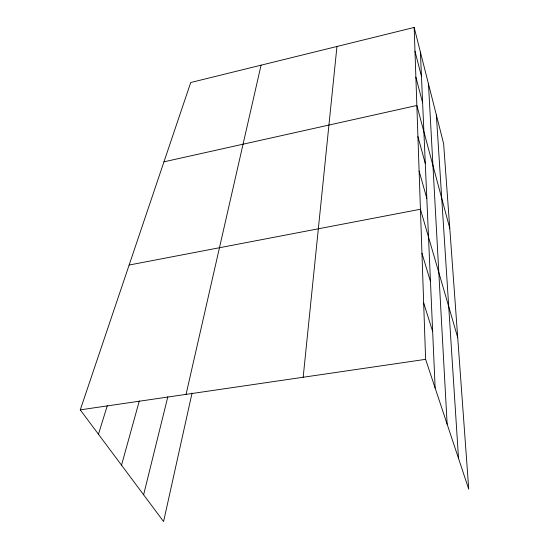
<?xml version="1.0" encoding="UTF-8"?>
<svg xmlns="http://www.w3.org/2000/svg" width="549" height="549" viewBox="0 0 549 549"><rect width="100%" height="100%" fill="white"/><g stroke="black" fill="none" stroke-linecap="round" stroke-linejoin="round"><path stroke-width="0.82" d="M303.172 377.252L336.956 46.48M192.047 393.111L163.581 521.55L80.264 409.856L190.723 82.515L414.159 27.45L443.626 143.66L468.736 489.193L425.612 359.341L414.159 27.45M186.056 394.381L261.063 65.18M143.618 494.786L167.843 396.728M121.528 465.181L139.309 400.948M98.449 434.238L107.288 405.711M163.959 161.825L416.856 105.47L449.775 228.302M129.132 265.03L420.438 209.251L457.715 337.56M80.264 409.856L425.612 359.341M423.67 302.911L432.653 331.445M421.955 253.267L430.464 281.493M419.113 171.048L426.813 198.374M417.926 136.639L425.283 163.444M415.874 77.121L422.627 102.828M414.982 51.215L421.46 76.359M436.352 114.967L458.518 458.422M428.467 83.86L447.133 424.13M420.397 52.045L435.137 388.013"/></g></svg>
